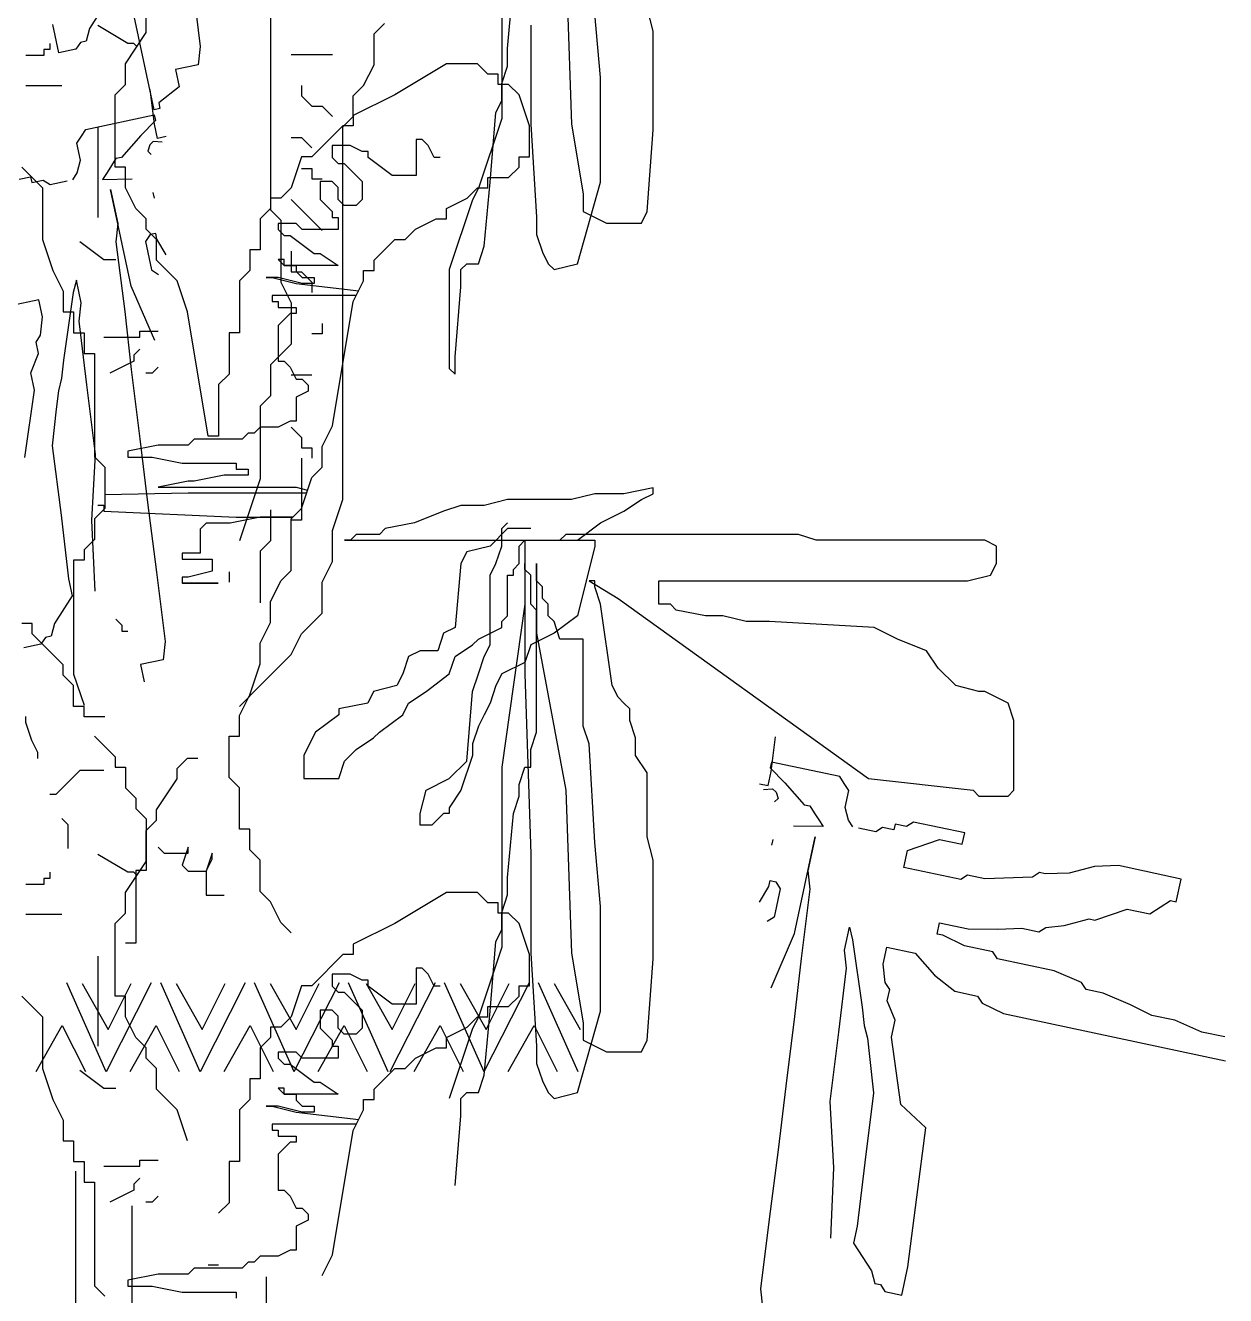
# Model space of a CAD drawing. Header units: millimetres. Extents: x 12377 to 30673, y 89761 to 101952.
# Drawn here: x 14441.2 to 14855.4, y 98451.3 to 98889.8 of the extents above; entities that cross this region are included whole.
import ezdxf

# ---------------------------------------------------------------- set-up
doc = ezdxf.new("R2010")
doc.units = ezdxf.units.MM

# ---------------------------------------------------------------- blocks, each defined once
blk = doc.blocks.new('A$C136F2E8A')
for p, q in [((631.08, 1140.13), (631.08, 1051.24)), ((662.64, 1128.66), (665.51, 1048.37)), ((478.14, 1120.92), (482.51, 1086.67)), ((633.95, 1085.65), (636.82, 1117.19)), ((436.65, 1109.14), (427.81, 1095.54)), ((459.82, 1055.45), (447.87, 1111.53)), ((455.8, 1093.5), (455.8, 1108.81)), ((517.07, 1103.1), (517.07, 1006.16)), ((679.86, 1071.31), (676.99, 1102.85)), ((705.68, 1094.25), (702.81, 1105.72)), ((412.77, 1083.54), (409.78, 1097.56)), ((446.85, 1088.18), (432.05, 1097.05)), ((568.13, 1092.9), (573.23, 1098)), ((645.43, 1097.12), (645.43, 1048.37)), ((427.81, 1095.54), (426.2, 1089.33)), ((445.59, 1078.2), (455.8, 1093.5)), ((568.13, 1077.59), (568.13, 1092.9)), ((705.68, 1045.51), (705.68, 1094.25)), ((405.41, 1085.22), (405.41, 1082.26)), ((408.37, 1085.22), (405.41, 1085.22)), ((408.37, 1088.18), (408.37, 1085.22)), ((421.18, 1085.33), (412.77, 1083.54)), ((423.39, 1088.73), (421.18, 1085.33)), ((426.2, 1089.33), (423.39, 1088.73)), ((449.81, 1088.18), (446.85, 1088.18)), ((451.28, 1086.72), (449.81, 1088.18)), ((482.51, 1086.67), (481.49, 1077.65)), ((633.95, 1077.05), (633.95, 1085.65)), ((405.41, 1082.26), (396.53, 1082.26)), ((445.59, 1067.99), (445.59, 1078.2)), ((481.49, 1077.65), (470.27, 1075.26)), ((527.28, 1082.69), (547.7, 1082.69)), ((563.02, 1067.39), (568.13, 1077.59)), ((603.87, 1078.2), (578.34, 1062.89)), ((619.18, 1078.2), (603.87, 1078.2)), ((624.29, 1073.1), (619.18, 1078.2)), ((470.27, 1075.26), (472.06, 1066.85)), ((629.4, 1073.1), (624.29, 1073.1)), ((629.4, 1067.99), (629.4, 1073.1)), ((631.08, 1068.45), (633.95, 1077.05)), ((679.86, 1019.7), (679.86, 1071.31)), ((396.53, 1067.48), (414.29, 1067.48)), ((440.49, 1062.89), (445.59, 1067.99)), ((459.96, 1048.36), (457.78, 1065.49)), ((472.06, 1066.85), (462.03, 1058.85)), ((532.39, 1067.39), (532.39, 1062.28)), ((557.92, 1062.28), (563.02, 1067.39)), ((634.5, 1067.99), (629.4, 1067.99)), ((631.08, 1059.84), (631.08, 1068.45)), ((639.61, 1062.89), (634.5, 1067.99)), ((440.49, 1027.18), (440.49, 1062.89)), ((462.03, 1058.85), (462.63, 1056.05)), ((532.39, 1062.28), (537.49, 1057.18)), ((578.34, 1062.89), (557.92, 1052.69)), ((557.92, 1052.08), (557.92, 1062.28)), ((628.21, 1054.11), (631.08, 1059.84)), ((644.71, 1047.58), (639.61, 1062.89)), ((426.11, 1045.8), (459.79, 1052.98)), ((459.79, 1052.98), (460.39, 1050.17)), ((462.63, 1056.05), (459.82, 1055.45)), ((537.49, 1057.18), (542.6, 1057.18)), ((542.6, 1057.18), (547.7, 1052.08)), ((557.92, 1052.69), (557.92, 1047.58)), ((625.34, 1019.7), (628.21, 1054.11)), ((432.05, 1046.77), (432.05, 1002.4)), ((460.39, 1050.17), (453.16, 1042.77)), ((461.46, 1041.35), (459.96, 1048.36)), ((552.81, 1047.58), (547.7, 1042.48)), ((552.81, 1046.98), (557.92, 1052.08)), ((557.92, 1047.58), (552.81, 1047.58)), ((552.81, 863.3), (552.81, 1046.98)), ((631.08, 1051.24), (619.6, 1016.83)), ((644.71, 1032.28), (644.71, 1047.58)), ((645.43, 1048.37), (648.3, 1002.5)), ((665.51, 1048.37), (671.25, 1013.97)), ((421.7, 1039), (423.91, 1042.4)), ((423.91, 1042.4), (426.11, 1045.8)), ((453.16, 1042.77), (443.73, 1031.97)), ((465.67, 1042.25), (461.46, 1041.35)), ((527.28, 1041.87), (532.39, 1041.87)), ((532.39, 1041.87), (537.49, 1036.77)), ((547.7, 1042.48), (542.6, 1037.38)), ((591.88, 1040.86), (588.92, 1040.86)), ((588.92, 1040.86), (588.92, 1023.11)), ((594.84, 1037.9), (591.88, 1040.86)), ((702.81, 1005.37), (705.68, 1045.51)), ((423.49, 1030.58), (421.7, 1039)), ((457.58, 1038.1), (456.57, 1035.04)), ((456.57, 1035.04), (458.27, 1033.34)), ((459.28, 1039.8), (457.58, 1038.1)), ((463.7, 1039.48), (459.28, 1039.8)), ((542.6, 1037.38), (537.49, 1032.28)), ((547.48, 1037.9), (547.48, 1031.98)), ((556.36, 1037.9), (547.48, 1037.9)), ((562.28, 1034.94), (556.36, 1037.9)), ((565.24, 1034.94), (562.28, 1034.94)), ((565.24, 1031.98), (565.24, 1034.94)), ((597.8, 1031.98), (594.84, 1037.9)), ((421.88, 1024.38), (423.49, 1030.58)), ((438.71, 1027.97), (436.51, 1024.56)), ((440.92, 1031.37), (438.71, 1027.97)), ((443.73, 1031.97), (440.92, 1031.37)), ((532.39, 1032.28), (527.28, 1016.97)), ((537.49, 1032.28), (532.39, 1032.28)), ((547.48, 1031.98), (550.44, 1029.02)), ((550.44, 1029.02), (553.4, 1029.02)), ((553.4, 1029.02), (562.28, 1020.15)), ((577.08, 1023.11), (565.24, 1031.98)), ((600.76, 1031.98), (597.8, 1031.98)), ((639.61, 1032.28), (644.71, 1032.28)), ((639.61, 1027.18), (639.61, 1032.28)), ((393.22, 1021.2), (398.83, 1022.4)), ((394.54, 1027.18), (399.64, 1022.07)), ((398.83, 1022.4), (399.43, 1019.6)), ((399.64, 1022.07), (404.75, 1016.97)), ((419.67, 1020.98), (421.88, 1024.38)), ((436.51, 1024.56), (434.3, 1021.16)), ((434.3, 1021.16), (448.93, 1021.35)), ((445.59, 1027.18), (440.49, 1027.18)), ((445.59, 1016.97), (445.59, 1027.18)), ((532.39, 1026.57), (537.49, 1026.57)), ((537.49, 1026.57), (537.49, 1021.47)), ((537.49, 1021.47), (542.6, 1021.47)), ((588.92, 1023.11), (577.08, 1023.11)), ((624.29, 1022.07), (634.5, 1022.07)), ((624.29, 1016.97), (624.29, 1022.07)), ((634.5, 1022.07), (639.61, 1027.18)), ((399.43, 1019.6), (405.04, 1020.79)), ((404.75, 1016.97), (404.75, 991.46)), ((405.04, 1020.79), (408.44, 1018.58)), ((408.44, 1018.58), (416.86, 1020.38)), ((448.45, 968.48), (438.3, 1016.15)), ((438.3, 1016.15), (441.88, 999.32)), ((450.7, 1006.77), (445.59, 1016.97)), ((527.28, 1016.97), (522.18, 1011.87)), ((541.56, 1020.15), (541.56, 1011.28)), ((547.48, 1020.15), (541.56, 1020.15)), ((550.44, 1017.19), (547.48, 1020.15)), ((550.44, 1011.28), (550.44, 1017.19)), ((562.28, 1020.15), (562.28, 1011.28)), ((614.08, 1011.87), (619.18, 1016.97)), ((619.6, 1016.83), (616.74, 1011.1)), ((619.18, 1016.97), (624.29, 1016.97)), ((622.47, 988.16), (625.34, 1019.7)), ((668.38, 979.56), (679.86, 1019.7)), ((459.14, 1014.73), (459.73, 1011.92)), ((517.07, 1011.87), (517.07, 1006.77)), ((522.18, 1011.87), (517.07, 1011.87)), ((527.28, 1011.26), (532.39, 1006.16)), ((541.56, 1011.28), (547.48, 1005.36)), ((553.4, 1008.32), (550.44, 1011.28)), ((562.28, 1011.28), (559.32, 1008.32)), ((603.87, 1006.77), (614.08, 1011.87)), ((616.74, 1011.1), (605.26, 976.69)), ((671.25, 1013.97), (671.25, 1005.37)), ((455.8, 1001.67), (450.7, 1006.77)), ((517.07, 1006.77), (511.97, 1001.67)), ((517.07, 1006.16), (522.18, 1001.06)), ((532.39, 1006.16), (537.49, 1001.06)), ((547.48, 1005.36), (547.48, 1002.4)), ((547.48, 1002.4), (550.44, 1002.4)), ((550.44, 1002.4), (550.44, 996.49)), ((559.32, 1008.32), (553.4, 1008.32)), ((603.87, 1001.67), (603.87, 1006.77)), ((648.3, 1002.5), (648.3, 993.9)), ((671.25, 1005.37), (682.73, 999.63)), ((699.94, 999.63), (702.81, 1005.37)), ((441.88, 999.32), (440.87, 990.31)), ((455.8, 996.56), (455.8, 1001.67)), ((460.91, 991.46), (455.8, 996.56)), ((511.97, 1001.67), (511.97, 986.36)), ((520.84, 999.45), (520.84, 996.49)), ((529.72, 999.45), (520.84, 999.45)), ((520.84, 996.49), (523.8, 993.53)), ((522.18, 1001.06), (522.18, 970.44)), ((532.68, 996.49), (529.72, 999.45)), ((550.44, 996.49), (532.68, 996.49)), ((537.49, 1001.06), (542.6, 995.95)), ((583.44, 991.46), (588.55, 996.56)), ((588.55, 996.56), (598.76, 1001.67)), ((598.76, 1001.67), (603.87, 1001.67)), ((682.73, 999.63), (699.94, 999.63)), ((404.75, 991.46), (409.85, 976.15)), ((423.17, 990.57), (435.01, 981.7)), ((440.87, 990.31), (445.23, 956.06)), ((457.71, 993.9), (455.5, 990.5)), ((455.5, 990.5), (458.48, 976.48)), ((460.51, 994.5), (457.71, 993.9)), ((461.11, 991.69), (460.51, 994.5)), ((460.91, 981.26), (460.91, 991.46)), ((465.71, 983.88), (461.11, 991.69)), ((523.8, 993.53), (526.76, 993.53)), ((526.76, 993.53), (538.6, 984.66)), ((568.13, 981.26), (578.34, 991.46)), ((578.34, 991.46), (583.44, 991.46)), ((648.3, 993.9), (651.17, 985.29)), ((506.86, 986.36), (506.86, 976.15)), ((511.97, 986.36), (506.86, 986.36)), ((527.28, 985.75), (527.28, 975.55)), ((538.6, 984.66), (541.56, 984.66)), ((541.56, 984.66), (550.44, 978.74)), ((619.6, 979.56), (622.47, 988.16)), ((651.17, 985.29), (654.04, 979.56)), ((435.01, 981.7), (440.93, 981.7)), ((471.12, 971.05), (460.91, 981.26)), ((520.84, 981.7), (523.8, 978.74)), ((523.8, 981.7), (520.84, 981.7)), ((523.8, 978.74), (523.8, 981.7)), ((523.8, 978.74), (529.72, 978.74)), ((550.44, 978.74), (523.8, 978.74)), ((529.72, 978.74), (529.72, 975.78)), ((568.13, 976.15), (568.13, 981.26)), ((611, 976.69), (613.87, 979.56)), ((613.87, 979.56), (619.6, 979.56)), ((654.04, 979.56), (656.9, 976.69)), ((656.9, 976.69), (668.38, 979.56)), ((409.85, 976.15), (414.96, 965.95)), ((421.41, 971.51), (419.79, 965.3)), ((423.8, 960.29), (421.41, 971.51)), ((458.48, 976.48), (461.89, 974.27)), ((476.23, 955.75), (471.12, 971.05)), ((506.86, 976.15), (501.75, 971.05)), ((501.75, 971.05), (501.75, 945.54)), ((514.93, 972.83), (517.89, 972.83)), ((520.84, 972.83), (514.93, 972.83)), ((517.89, 972.83), (529.72, 969.87)), ((532.68, 969.87), (520.84, 972.83)), ((527.28, 975.55), (532.39, 975.55)), ((529.72, 975.78), (532.68, 972.83)), ((532.39, 975.55), (537.49, 970.44)), ((532.68, 972.83), (538.6, 972.83)), ((538.6, 972.83), (538.6, 969.87)), ((557.92, 960.85), (563.02, 971.05)), ((563.02, 976.15), (568.13, 976.15)), ((563.02, 971.05), (563.02, 976.15)), ((605.26, 976.69), (605.26, 927.95)), ((611, 968.09), (611, 976.69)), ((414.96, 965.95), (414.96, 955.75)), ((419.79, 965.3), (415.14, 932.06)), ((460.04, 941.63), (448.45, 968.48)), ((522.18, 970.44), (527.28, 960.24)), ((529.72, 969.87), (560.61, 966.24)), ((538.6, 969.87), (532.68, 969.87)), ((537.49, 970.44), (537.49, 965.34)), ((608.13, 933.68), (611, 968.09)), ((402.96, 961.72), (388.93, 958.73)), ((404.75, 953.3), (402.96, 961.72)), ((422.78, 951.28), (423.8, 960.29)), ((559.47, 963.95), (517.89, 963.95)), ((517.89, 963.95), (517.89, 961)), ((517.89, 961), (520.84, 961)), ((520.84, 961), (520.84, 958.04)), ((527.28, 960.24), (527.28, 939.83)), ((547.7, 899.62), (557.92, 960.85)), ((403.74, 944.29), (404.75, 953.3)), ((414.96, 955.75), (420.06, 955.75)), ((420.06, 955.75), (420.06, 945.54)), ((445.23, 956.06), (448.4, 927.42)), ((486.44, 894.52), (476.23, 955.75)), ((520.84, 958.04), (529.72, 958.04)), ((526.76, 955.08), (523.8, 952.12)), ((529.72, 955.08), (526.76, 955.08)), ((529.72, 958.04), (529.72, 955.08)), ((426.55, 919.84), (422.78, 951.28)), ((452.77, 946.21), (461.65, 946.21)), ((452.77, 943.25), (452.77, 946.21)), ((523.8, 952.12), (520.84, 949.16)), ((520.84, 949.16), (520.84, 931.42)), ((542.6, 950.03), (542.6, 944.93)), ((401.53, 940.89), (403.74, 944.29)), ((402.72, 935.28), (401.53, 940.89)), ((420.06, 945.54), (425.17, 945.54)), ((425.17, 945.54), (425.17, 935.34)), ((435.01, 943.25), (452.77, 943.25)), ((496.65, 945.54), (496.65, 925.13)), ((501.75, 945.54), (496.65, 945.54)), ((527.28, 939.83), (522.18, 934.73)), ((542.6, 944.93), (537.49, 944.93)), ((398.9, 925.67), (402.72, 935.28)), ((425.17, 935.34), (430.28, 935.34)), ((430.28, 935.34), (430.28, 884.31)), ((452.77, 937.33), (449.81, 934.38)), ((449.81, 934.38), (449.81, 931.42)), ((522.18, 934.73), (517.07, 929.63)), ((608.13, 925.08), (608.13, 933.68)), ((415.14, 932.06), (414.13, 923.05)), ((449.81, 931.42), (437.97, 925.5)), ((448.4, 927.42), (452.76, 893.17)), ((461.65, 928.46), (458.69, 925.5)), ((517.07, 929.63), (517.07, 914.32)), ((520.84, 931.42), (523.8, 931.42)), ((523.8, 931.42), (526.76, 928.46)), ((526.76, 928.46), (529.72, 922.54)), ((605.26, 927.95), (608.13, 925.08)), ((400.69, 917.26), (398.9, 925.67)), ((414.13, 923.05), (412.52, 916.85)), ((458.69, 925.5), (455.73, 925.5)), ((496.65, 925.13), (491.54, 920.03)), ((537.49, 924.52), (527.28, 924.52)), ((529.72, 922.54), (532.68, 922.54)), ((532.68, 922.54), (535.64, 919.59)), ((396.04, 884.02), (400.69, 917.26)), ((412.52, 916.85), (411.5, 907.84)), ((430.91, 885.59), (426.55, 919.84)), ((491.54, 920.03), (491.54, 894.52)), ((535.64, 916.63), (529.72, 913.67)), ((535.64, 919.59), (535.64, 916.63)), ((517.07, 914.32), (511.97, 909.22)), ((511.97, 909.22), (511.97, 873.5)), ((529.72, 913.67), (529.72, 901.84)), ((411.5, 907.84), (409.47, 889.81)), ((506.05, 895.92), (503.09, 892.97)), ((509.01, 895.92), (506.05, 895.92)), ((511.97, 898.88), (509.01, 895.92)), ((520.84, 898.88), (511.97, 898.88)), ((526.76, 901.84), (520.84, 898.88)), ((529.72, 901.84), (526.76, 901.84)), ((527.28, 899.01), (532.39, 893.91)), ((542.6, 889.42), (547.7, 899.62)), ((409.47, 889.81), (413.84, 855.56)), ((461.65, 890.01), (446.85, 887.05)), ((452.76, 893.17), (456.53, 861.73)), ((476.45, 890.01), (461.65, 890.01)), ((479.41, 892.97), (476.45, 890.01)), ((503.09, 892.97), (479.41, 892.97)), ((491.54, 894.52), (486.44, 894.52)), ((532.39, 893.91), (532.39, 888.81)), ((429.06, 852.94), (430.91, 885.59)), ((430.28, 884.31), (435.38, 879.21)), ((446.85, 887.05), (446.85, 884.09)), ((446.85, 884.09), (458.69, 884.09)), ((458.69, 884.09), (473.49, 881.13)), ((532.39, 888.81), (537.49, 888.81)), ((532.39, 883.71), (532.39, 853.09)), ((537.49, 888.81), (537.49, 883.71)), ((542.6, 879.21), (542.6, 889.42)), ((435.38, 879.21), (435.38, 858.8)), ((473.49, 881.13), (500.13, 881.13)), ((500.13, 881.13), (500.13, 878.18)), ((500.13, 878.18), (506.05, 878.18)), ((506.05, 878.18), (506.05, 875.22)), ((537.49, 874.11), (542.6, 879.21)), ((476.45, 872.26), (461.65, 869.3)), ((479.41, 872.26), (476.45, 872.26)), ((494.21, 875.22), (479.41, 872.26)), ((506.05, 875.22), (494.21, 875.22)), ((511.97, 873.5), (506.86, 858.2)), ((532.39, 858.8), (537.49, 874.11)), ((476.45, 866.35), (435.38, 865.59)), ((461.65, 869.3), (529.72, 869.3)), ((534.9, 866.35), (476.45, 866.35)), ((529.72, 869.3), (535.42, 867.88)), ((676.99, 866.11), (665.51, 863.24)), ((691.33, 866.11), (676.99, 866.11)), ((705.68, 868.97), (691.33, 866.11)), ((699.94, 863.24), (705.68, 866.11)), ((705.68, 866.11), (705.68, 868.97)), ((435.38, 858.8), (430.28, 853.7)), ((432.05, 860.43), (435.01, 860.43)), ((435.01, 860.43), (435.01, 857.47)), ((456.53, 861.73), (460.89, 827.48)), ((527.28, 853.7), (532.39, 858.8)), ((547.7, 847.99), (552.81, 863.3)), ((611, 860.37), (602.39, 857.5)), ((622.47, 860.37), (611, 860.37)), ((633.95, 863.24), (622.47, 860.37)), ((665.51, 863.24), (633.95, 863.24)), ((691.33, 857.5), (699.94, 863.24)), ((413.84, 855.56), (417.6, 824.12)), ((430.62, 818.1), (429.06, 852.94)), ((430.28, 853.7), (430.28, 843.5)), ((435.01, 857.47), (500.13, 854.51)), ((511.97, 854.51), (497.17, 851.56)), ((500.13, 854.51), (528.1, 854.51)), ((506.86, 858.2), (501.75, 842.89)), ((528.1, 854.51), (511.97, 854.51)), ((517.07, 858.2), (517.07, 842.89)), ((527.28, 828.19), (527.28, 853.7)), ((532.39, 853.09), (527.28, 853.09)), ((602.39, 857.5), (588.04, 851.77)), ((679.86, 851.77), (691.33, 857.5)), ((485.33, 851.56), (482.37, 848.6)), ((482.37, 848.6), (482.37, 836.77)), ((497.17, 851.56), (485.33, 851.56)), ((547.7, 832.68), (547.7, 847.99)), ((559.35, 846.03), (556.48, 843.17)), ((570.83, 846.03), (559.35, 846.03)), ((573.7, 848.9), (570.83, 846.03)), ((588.04, 851.77), (573.7, 848.9)), ((633.95, 848.9), (625.34, 840.3)), ((631.08, 848.9), (633.95, 851.77)), ((631.08, 840.3), (631.08, 848.9)), ((645.43, 848.9), (633.95, 848.9)), ((662.64, 846.03), (659.77, 843.17)), ((777.41, 846.03), (662.64, 846.03)), ((668.38, 843.17), (679.86, 851.77)), ((786.02, 843.17), (777.41, 846.03)), ((430.28, 843.5), (425.17, 838.39)), ((517.07, 842.89), (511.97, 837.79)), ((553.61, 843.17), (676.99, 843.17)), ((556.48, 843.17), (553.61, 843.17)), ((625.34, 840.3), (613.87, 837.43)), ((628.21, 831.7), (631.08, 840.3)), ((639.69, 840.3), (642.56, 843.17)), ((639.69, 831.7), (639.69, 840.3)), ((642.56, 843.17), (642.56, 811.63)), ((659.77, 843.17), (668.38, 843.17)), ((676.99, 840.3), (668.38, 805.89)), ((676.99, 843.17), (676.99, 840.3)), ((869.23, 843.17), (786.02, 843.17)), ((874.96, 840.3), (869.23, 843.17)), ((874.96, 831.7), (874.96, 840.3)), ((420.06, 833.29), (420.06, 777.17)), ((425.17, 833.29), (420.06, 833.29)), ((425.17, 838.39), (425.17, 833.29)), ((473.49, 836.77), (473.49, 833.81)), ((482.37, 836.77), (473.49, 836.77)), ((473.49, 833.81), (488.29, 833.81)), ((488.29, 833.81), (488.29, 827.89)), ((511.97, 837.79), (511.97, 812.28)), ((613.87, 837.43), (611, 831.7)), ((460.89, 827.48), (465.25, 793.23)), ((488.29, 827.89), (476.45, 824.94)), ((496.65, 827.58), (496.65, 822.48)), ((522.18, 823.09), (527.28, 828.19)), ((542.6, 822.48), (547.7, 832.68)), ((611, 831.7), (608.13, 800.16)), ((625.34, 825.96), (628.21, 831.7)), ((636.82, 828.83), (639.69, 831.7)), ((636.82, 825.96), (636.82, 828.83)), ((642.56, 828.83), (642.56, 831.7)), ((642.56, 831.7), (642.56, 777.22)), ((645.43, 825.96), (642.56, 828.83)), ((648.3, 823.1), (648.3, 831.7)), ((648.3, 831.7), (648.3, 797.29)), ((872.09, 825.96), (874.96, 831.7)), ((417.6, 824.12), (419.39, 815.7)), ((473.49, 824.94), (473.49, 821.98)), ((476.45, 824.94), (473.49, 824.94)), ((491.25, 821.98), (473.49, 821.98)), ((473.49, 821.98), (491.25, 821.98)), ((517.07, 812.88), (522.18, 823.09)), ((542.6, 807.17), (542.6, 822.48)), ((625.34, 791.56), (625.34, 825.96)), ((633.95, 805.89), (633.95, 825.96)), ((633.95, 825.96), (636.82, 825.96)), ((645.43, 811.63), (645.43, 825.96)), ((651.17, 820.23), (648.3, 823.1)), ((676.99, 823.1), (674.12, 823.1)), ((674.12, 823.1), (688.47, 814.49)), ((676.99, 820.23), (676.99, 823.1)), ((708.55, 811.63), (708.55, 823.1)), ((708.55, 823.1), (860.62, 823.1)), ((860.62, 823.1), (872.09, 825.96)), ((419.39, 815.7), (410.56, 802.1)), ((651.17, 814.49), (651.17, 820.23)), ((654.04, 811.63), (651.17, 814.49)), ((679.86, 811.63), (676.99, 820.23)), ((688.47, 814.49), (811.84, 725.61)), ((517.07, 802.68), (517.07, 812.88)), ((642.56, 811.63), (631.08, 731.34)), ((648.3, 808.76), (645.43, 811.63)), ((648.3, 748.55), (648.3, 808.76)), ((654.04, 805.89), (654.04, 811.63)), ((685.6, 771.49), (679.86, 811.63)), ((714.29, 811.63), (708.55, 811.63)), ((717.16, 808.76), (714.29, 811.63)), ((731.5, 805.89), (717.16, 808.76)), ((399.64, 802.07), (394.54, 802.07)), ((399.64, 796.97), (399.64, 802.07)), ((410.56, 802.1), (408.95, 795.89)), ((440.93, 804.23), (443.89, 801.27)), ((511.97, 792.48), (517.07, 802.68)), ((532.39, 796.97), (542.6, 807.17)), ((631.08, 803.03), (633.95, 805.89)), ((631.08, 800.16), (631.08, 803.03)), ((656.9, 803.03), (654.04, 805.89)), ((668.38, 805.89), (656.9, 797.29)), ((659.77, 794.42), (656.9, 803.03)), ((740.11, 805.89), (731.5, 805.89)), ((751.59, 803.03), (740.11, 805.89)), ((763.06, 803.03), (751.59, 803.03)), ((814.71, 800.16), (763.06, 803.03)), ((404.75, 791.87), (399.64, 796.97)), ((408.95, 795.89), (406.14, 795.29)), ((443.89, 801.27), (443.89, 798.32)), ((443.89, 798.32), (446.85, 798.32)), ((527.28, 786.76), (532.39, 796.97)), ((602.39, 797.29), (599.52, 788.69)), ((608.13, 800.16), (602.39, 797.29)), ((619.6, 794.42), (631.08, 800.16)), ((656.9, 797.29), (645.43, 791.56)), ((648.3, 797.29), (662.64, 719.87)), ((826.19, 794.42), (814.71, 800.16)), ((403.93, 791.89), (395.51, 790.1)), ((406.14, 795.29), (403.93, 791.89)), ((409.85, 786.76), (404.75, 791.87)), ((465.25, 793.23), (464.24, 784.22)), ((511.97, 782.27), (511.97, 792.48)), ((608.13, 785.82), (616.74, 791.56)), ((616.74, 791.56), (619.6, 794.42)), ((622.47, 785.82), (625.34, 791.56)), ((645.43, 791.56), (642.56, 782.95)), ((671.25, 794.42), (659.77, 794.42)), ((671.25, 751.41), (671.25, 794.42)), ((840.53, 788.69), (826.19, 794.42)), ((414.96, 781.66), (409.85, 786.76)), ((464.24, 784.22), (453.01, 781.82)), ((511.97, 771.46), (527.28, 786.76)), ((585.17, 785.82), (582.3, 777.22)), ((590.91, 788.69), (585.17, 785.82)), ((599.52, 788.69), (590.91, 788.69)), ((605.26, 777.22), (608.13, 785.82)), ((619.6, 777.22), (622.47, 785.82)), ((846.27, 780.09), (840.53, 788.69)), ((414.96, 776.56), (414.96, 781.66)), ((420.06, 777.17), (425.17, 761.86)), ((453.01, 781.82), (454.81, 773.41)), ((506.86, 766.96), (511.97, 782.27)), ((582.3, 777.22), (579.44, 771.49)), ((593.78, 768.62), (605.26, 777.22)), ((616.74, 768.62), (619.6, 777.22)), ((631.08, 777.22), (628.21, 771.49)), ((642.56, 782.95), (631.08, 777.22)), ((642.56, 777.22), (645.43, 688.33)), ((854.88, 771.49), (846.27, 780.09)), ((420.06, 771.46), (414.96, 776.56)), ((420.06, 761.25), (420.06, 771.46)), ((501.75, 761.25), (511.97, 771.46)), ((579.44, 771.49), (567.96, 768.62)), ((628.21, 771.49), (625.34, 762.88)), ((688.47, 765.75), (685.6, 771.49)), ((866.36, 768.62), (854.88, 771.49)), ((501.75, 756.76), (506.86, 766.96)), ((567.96, 768.62), (565.09, 762.88)), ((585.17, 762.88), (593.78, 768.62)), ((613.87, 734.21), (616.74, 768.62)), ((691.33, 762.88), (688.47, 765.75)), ((869.23, 768.62), (866.36, 768.62)), ((880.7, 762.88), (869.23, 768.62)), ((425.17, 761.25), (420.06, 761.25)), ((425.17, 756.15), (425.17, 761.25)), ((565.09, 762.88), (550.74, 760.02)), ((550.74, 760.02), (550.74, 757.15)), ((582.3, 757.15), (585.17, 762.88)), ((625.34, 762.88), (622.47, 757.15)), ((694.2, 760.02), (691.33, 762.88)), ((694.2, 754.28), (694.2, 760.02)), ((883.57, 754.28), (880.7, 762.88)), ((396.53, 753.34), (396.53, 756.3)), ((399.49, 744.47), (396.53, 753.34)), ((435.38, 756.15), (425.17, 756.15)), ((501.75, 746.56), (501.75, 756.76)), ((550.74, 757.15), (539.27, 748.55)), ((570.83, 748.55), (582.3, 757.15)), ((622.47, 757.15), (619.6, 751.41)), ((697.07, 745.68), (694.2, 754.28)), ((883.57, 719.87), (883.57, 754.28)), ((430.28, 746.56), (440.49, 736.35)), ((496.65, 746.56), (501.75, 746.56)), ((496.65, 726.15), (496.65, 746.56)), ((539.27, 748.55), (536.4, 742.81)), ((559.35, 739.95), (567.96, 745.68)), ((567.96, 745.68), (570.83, 748.55)), ((619.6, 751.41), (616.74, 742.81)), ((645.43, 739.95), (648.3, 748.55)), ((674.12, 742.81), (671.25, 751.41)), ((697.07, 737.08), (697.07, 745.68)), ((763.92, 729.16), (766.1, 746.29)), ((402.45, 738.55), (399.49, 744.47)), ((536.4, 742.81), (533.53, 737.08)), ((553.61, 734.21), (559.35, 739.95)), ((616.74, 742.81), (616.74, 737.08)), ((645.43, 731.34), (645.43, 739.95)), ((676.99, 694.07), (674.12, 742.81)), ((402.45, 735.59), (402.45, 738.55)), ((440.49, 736.35), (440.49, 731.25)), ((471.12, 730.64), (476.23, 735.74)), ((476.23, 735.74), (481.33, 735.74)), ((533.53, 737.08), (533.53, 725.61)), ((550.74, 725.61), (553.61, 734.21)), ((605.26, 725.61), (613.87, 734.21)), ((616.74, 737.08), (611, 719.87)), ((702.81, 728.48), (697.07, 737.08)), ((764.09, 733.78), (763.5, 730.97)), ((797.77, 726.6), (764.09, 733.78)), ((423.17, 729.68), (411.33, 717.85)), ((435.01, 729.68), (423.17, 729.68)), ((440.49, 731.25), (445.59, 731.25)), ((445.59, 731.25), (445.59, 721.04)), ((471.12, 725.54), (471.12, 730.64)), ((631.08, 731.34), (631.08, 642.46)), ((639.69, 722.74), (642.56, 731.34)), ((642.56, 731.34), (645.43, 731.34)), ((702.81, 696.94), (702.81, 728.48)), ((762.42, 722.15), (763.92, 729.16)), ((763.5, 730.97), (770.72, 723.57)), ((445.59, 721.04), (450.7, 715.94)), ((460.91, 710.23), (471.12, 725.54)), ((501.75, 721.04), (496.65, 726.15)), ((501.75, 700.64), (501.75, 721.04)), ((533.53, 725.61), (550.74, 725.61)), ((593.78, 719.87), (605.26, 725.61)), ((639.69, 717.01), (639.69, 722.74)), ((758.21, 723.05), (762.42, 722.15)), ((760.18, 720.28), (764.61, 720.6)), ((764.61, 720.6), (766.3, 718.9)), ((770.72, 723.57), (780.15, 712.77)), ((799.98, 723.2), (797.77, 726.6)), ((802.19, 719.8), (799.98, 723.2)), ((811.84, 725.61), (863.49, 719.87)), ((411.33, 717.85), (408.37, 717.85)), ((450.7, 715.94), (450.7, 710.84)), ((590.91, 708.41), (593.78, 719.87)), ((611, 719.87), (605.26, 711.27)), ((636.82, 708.41), (639.69, 717.01)), ((662.64, 719.87), (665.51, 639.59)), ((767.31, 715.84), (765.61, 714.14)), ((766.3, 718.9), (767.31, 715.84)), ((800.39, 711.39), (802.19, 719.8)), ((863.49, 719.87), (866.36, 717.01)), ((866.36, 717.01), (880.7, 717.01)), ((880.7, 717.01), (883.57, 719.87)), ((450.7, 710.84), (455.8, 705.74)), ((460.91, 705.13), (460.91, 710.23)), ((590.91, 702.67), (590.91, 708.41)), ((602.39, 708.41), (596.65, 702.67)), ((605.26, 708.41), (602.39, 708.41)), ((605.26, 711.27), (605.26, 708.41)), ((633.95, 676.87), (636.82, 708.41)), ((780.15, 712.77), (782.96, 712.17)), ((782.96, 712.17), (785.17, 708.77)), ((785.17, 708.77), (787.38, 705.36)), ((802.01, 705.18), (800.39, 711.39)), ((414.29, 706.02), (417.25, 703.06)), ((417.25, 703.06), (417.25, 691.23)), ((455.8, 705.74), (455.8, 680.23)), ((455.8, 700.03), (460.91, 705.13)), ((596.65, 702.67), (590.91, 702.67)), ((789.59, 701.96), (774.96, 702.15)), ((787.38, 705.36), (789.59, 701.96)), ((804.21, 701.78), (802.01, 705.18)), ((825.05, 703.2), (824.46, 700.4)), ((830.66, 702.01), (825.05, 703.2)), ((834.07, 704.21), (830.66, 702.01)), ((859.32, 698.83), (834.07, 704.21)), ((455.8, 684.72), (455.8, 700.03)), ((506.86, 700.64), (501.75, 700.64)), ((506.86, 690.43), (506.86, 700.64)), ((705.68, 685.47), (702.81, 696.94)), ((764.75, 695.53), (764.15, 692.72)), ((775.43, 649.28), (785.58, 696.95)), ((785.58, 696.95), (782, 680.12)), ((815.44, 699.39), (807.02, 701.18)), ((818.84, 701.59), (815.44, 699.39)), ((824.46, 700.4), (818.84, 701.59)), ((831.08, 690.19), (846.9, 695.61)), ((846.9, 695.61), (858.13, 693.22)), ((858.13, 693.22), (859.32, 698.83)), ((461.65, 691.84), (464.61, 688.88)), ((476.45, 691.84), (473.49, 682.96)), ((476.45, 688.88), (476.45, 691.84)), ((511.97, 685.33), (506.86, 690.43)), ((679.86, 662.53), (676.99, 694.07)), ((829.29, 681.78), (831.08, 690.19)), ((446.85, 679.4), (432.05, 688.27)), ((445.59, 669.41), (455.8, 684.72)), ((464.61, 688.88), (476.45, 688.88)), ((473.49, 682.96), (476.45, 680.01)), ((488.29, 688.88), (485.33, 680.01)), ((485.33, 680.01), (488.29, 685.92)), ((488.29, 685.92), (488.29, 688.88)), ((511.97, 670.02), (511.97, 685.33)), ((645.43, 688.33), (645.43, 639.59)), ((705.68, 636.72), (705.68, 685.47)), ((408.37, 679.4), (408.37, 676.44)), ((449.81, 679.4), (446.85, 679.4)), ((451.28, 677.93), (449.81, 679.4)), ((450.7, 680.23), (450.7, 644.51)), ((455.8, 680.23), (450.7, 680.23)), ((476.45, 680.01), (485.33, 680.01)), ((485.33, 680.01), (485.33, 668.17)), ((633.95, 668.26), (633.95, 676.87)), ((782, 680.12), (783.01, 671.11)), ((857.35, 675.8), (829.29, 681.78)), ((860.76, 678.01), (857.35, 675.8)), ((869.17, 676.21), (860.76, 678.01)), ((892.82, 677.04), (869.17, 676.21)), ((896.22, 679.24), (892.82, 677.04)), ((899.03, 678.65), (896.22, 679.24)), ((910.85, 679.06), (899.03, 678.65)), ((923.27, 682.28), (910.85, 679.06)), ((935.09, 682.69), (923.27, 682.28)), ((965.96, 676.11), (935.09, 682.69)), ((405.41, 673.48), (396.53, 673.48)), ((408.37, 676.44), (405.41, 676.44)), ((405.41, 676.44), (405.41, 673.48)), ((758.17, 664.68), (762.77, 672.49)), ((762.77, 672.49), (763.37, 675.3)), ((763.37, 675.3), (766.18, 674.7)), ((768.39, 671.3), (765.4, 657.28)), ((766.18, 674.7), (768.39, 671.3)), ((783.01, 671.11), (778.65, 636.86)), ((963.57, 664.9), (965.96, 676.11)), ((445.59, 659.21), (445.59, 669.41)), ((485.33, 668.17), (494.21, 668.17)), ((517.07, 664.92), (511.97, 670.02)), ((522.18, 654.72), (517.07, 664.92)), ((603.87, 669.41), (578.34, 654.11)), ((619.18, 669.41), (603.87, 669.41)), ((624.29, 664.31), (619.18, 669.41)), ((629.4, 664.31), (624.29, 664.31)), ((629.4, 659.21), (629.4, 664.31)), ((631.08, 659.66), (633.95, 668.26)), ((950.55, 658.88), (960.77, 665.49)), ((960.77, 665.49), (963.57, 664.9)), ((396.53, 658.69), (414.29, 658.69)), ((440.49, 654.11), (445.59, 659.21)), ((634.5, 659.21), (629.4, 659.21)), ((631.08, 651.06), (631.08, 659.66)), ((639.61, 654.11), (634.5, 659.21)), ((679.86, 610.92), (679.86, 662.53)), ((923.51, 655.84), (939.33, 661.27)), ((939.33, 661.27), (950.55, 658.88)), ((440.49, 618.39), (440.49, 654.11)), ((527.28, 649.61), (522.18, 654.72)), ((578.34, 654.11), (557.92, 643.9)), ((644.71, 638.8), (639.61, 654.11)), ((765.4, 657.28), (761.99, 655.07)), ((800.09, 641.09), (802.48, 652.31)), ((802.48, 652.31), (804.09, 646.1)), ((845.77, 648.95), (846.96, 654.56)), ((846.96, 654.56), (860.99, 651.57)), ((860.99, 651.57), (875.62, 651.39)), ((875.62, 651.39), (887.44, 651.8)), ((887.44, 651.8), (895.86, 650.01)), ((895.86, 650.01), (899.26, 652.21)), ((899.26, 652.21), (908.28, 653.22)), ((908.28, 653.22), (920.7, 656.44)), ((920.7, 656.44), (923.51, 655.84)), ((625.34, 610.92), (628.21, 645.33)), ((628.21, 645.33), (631.08, 651.06)), ((763.84, 622.43), (775.43, 649.28)), ((804.09, 646.1), (808.74, 612.86)), ((848.57, 648.35), (845.77, 648.95)), ((859.2, 643.16), (848.57, 648.35)), ((450.7, 644.51), (445.59, 644.51)), ((557.92, 643.9), (557.92, 638.8)), ((631.08, 642.46), (619.6, 608.05)), ((645.43, 639.59), (648.3, 593.71)), ((665.51, 639.59), (671.25, 605.18)), ((801.1, 632.08), (800.09, 641.09)), ((819.13, 634.1), (820.93, 642.52)), ((820.93, 642.52), (834.96, 639.53)), ((834.96, 639.53), (844.39, 628.72)), ((873.23, 640.17), (859.2, 643.16)), ((875.44, 636.77), (873.23, 640.17)), ((432.05, 637.99), (432.05, 593.62)), ((547.7, 633.7), (542.6, 628.6)), ((552.81, 638.8), (547.7, 633.7)), ((557.92, 638.8), (552.81, 638.8)), ((644.71, 623.49), (644.71, 638.8)), ((702.81, 596.58), (705.68, 636.72)), ((778.65, 636.86), (775.48, 608.22)), ((820.15, 625.09), (819.13, 634.1)), ((903.5, 630.79), (875.44, 636.77)), ((542.6, 628.6), (537.49, 623.49)), ((556.36, 629.11), (547.48, 629.11)), ((547.48, 629.11), (547.48, 623.2)), ((562.28, 626.16), (556.36, 629.11)), ((591.88, 632.07), (588.92, 632.07)), ((588.92, 632.07), (588.92, 614.33)), ((594.84, 629.11), (591.88, 632.07)), ((597.8, 623.2), (594.84, 629.11)), ((797.34, 600.64), (801.1, 632.08)), ((844.39, 628.72), (854.42, 620.72)), ((916.93, 624.99), (903.5, 630.79)), ((416.48, 625.01), (435.96, 581.21)), ((424.29, 624.59), (437.15, 601.92)), ((436.19, 581.21), (458.52, 625.01)), ((437.15, 601.92), (448.5, 624.59)), ((462.8, 625.01), (482.28, 581.21)), ((470.62, 624.59), (483.48, 601.92)), ((482.52, 581.21), (504.84, 625.01)), ((483.48, 601.92), (494.82, 624.59)), ((509.13, 625.01), (528.61, 581.21)), ((516.94, 624.59), (529.8, 601.92)), ((532.39, 623.49), (527.28, 608.19)), ((528.84, 581.21), (551.17, 625.01)), ((529.8, 601.92), (541.15, 624.59)), ((537.49, 623.49), (532.39, 623.49)), ((547.48, 623.2), (550.44, 620.24)), ((550.44, 620.24), (553.4, 620.24)), ((553.4, 620.24), (562.28, 611.37)), ((555.45, 625.01), (574.93, 581.21)), ((565.24, 626.16), (562.28, 626.16)), ((564.25, 624.59), (577.11, 601.92)), ((565.24, 623.2), (565.24, 626.16)), ((577.08, 614.33), (565.24, 623.2)), ((576.15, 581.21), (598.48, 625.01)), ((577.11, 601.92), (588.46, 624.59)), ((600.76, 623.2), (597.8, 623.2)), ((602.76, 625.01), (622.24, 581.21)), ((610.58, 624.59), (623.44, 601.92)), ((622.48, 581.21), (644.8, 625.01)), ((623.44, 601.92), (634.78, 624.59)), ((639.61, 618.39), (639.61, 623.49)), ((639.61, 623.49), (644.71, 623.49)), ((649.09, 625.01), (668.57, 581.21)), ((656.9, 624.59), (669.76, 601.92)), ((822.36, 621.69), (820.15, 625.09)), ((821.16, 616.08), (822.36, 621.69)), ((854.42, 620.72), (865.64, 618.33)), ((919.14, 621.59), (916.93, 624.99)), ((927.56, 619.8), (919.14, 621.59)), ((394.54, 618.39), (399.64, 613.29)), ((445.59, 618.39), (440.49, 618.39)), ((445.59, 608.19), (445.59, 618.39)), ((588.92, 614.33), (577.08, 614.33)), ((634.5, 613.29), (639.61, 618.39)), ((824.98, 606.47), (821.16, 616.08)), ((865.64, 618.33), (867.85, 614.93)), ((867.85, 614.93), (878.48, 609.73)), ((941, 614.01), (927.56, 619.8)), ((951.62, 608.81), (941, 614.01)), ((399.64, 613.29), (404.75, 608.19)), ((404.75, 608.19), (404.75, 582.68)), ((450.7, 597.98), (445.59, 608.19)), ((527.28, 608.19), (522.18, 603.09)), ((547.48, 611.37), (541.56, 611.37)), ((541.56, 611.37), (541.56, 602.49)), ((550.44, 608.41), (547.48, 611.37)), ((550.44, 602.49), (550.44, 608.41)), ((562.28, 611.37), (562.28, 602.49)), ((614.08, 603.09), (619.18, 608.19)), ((619.6, 608.05), (616.74, 602.32)), ((619.18, 608.19), (624.29, 608.19)), ((622.47, 579.38), (625.34, 610.92)), ((624.29, 608.19), (624.29, 613.29)), ((624.29, 613.29), (634.5, 613.29)), ((668.38, 570.78), (679.86, 610.92)), ((775.48, 608.22), (771.12, 573.97)), ((808.74, 612.86), (809.76, 603.85)), ((878.48, 609.73), (987.92, 586.42)), ((962.85, 606.42), (951.62, 608.81)), ((401.62, 581.21), (414.48, 603.89)), ((414.48, 603.89), (425.83, 581.21)), ((447.95, 581.21), (460.81, 603.89)), ((460.81, 603.89), (472.15, 581.21)), ((494.27, 581.21), (507.13, 603.89)), ((507.13, 603.89), (518.48, 581.21)), ((522.18, 603.09), (517.07, 603.09)), ((517.07, 603.09), (517.07, 597.98)), ((540.6, 581.21), (553.46, 603.89)), ((541.56, 602.49), (547.48, 596.58)), ((553.4, 599.54), (550.44, 602.49)), ((553.46, 603.89), (564.8, 581.21)), ((562.28, 602.49), (559.32, 599.54)), ((587.91, 581.21), (600.77, 603.89)), ((600.77, 603.89), (612.11, 581.21)), ((603.87, 597.98), (614.08, 603.09)), ((616.74, 602.32), (605.26, 567.91)), ((634.23, 581.21), (647.09, 603.89)), ((647.09, 603.89), (658.44, 581.21)), ((671.25, 605.18), (671.25, 596.58)), ((809.76, 603.85), (811.37, 597.65)), ((823.19, 598.06), (824.98, 606.47)), ((976.28, 600.63), (962.85, 606.42)), ((455.8, 592.88), (450.7, 597.98)), ((517.07, 597.98), (511.97, 592.88)), ((547.48, 596.58), (547.48, 593.62)), ((559.32, 599.54), (553.4, 599.54)), ((603.87, 592.88), (603.87, 597.98)), ((671.25, 596.58), (682.73, 590.85)), ((699.94, 590.85), (702.81, 596.58)), ((792.97, 566.39), (797.34, 600.64)), ((811.37, 597.65), (812.38, 588.64)), ((827.84, 564.82), (823.19, 598.06)), ((987.51, 598.23), (976.28, 600.63)), ((455.8, 587.78), (455.8, 592.88)), ((511.97, 592.88), (511.97, 577.57)), ((529.72, 590.66), (520.84, 590.66)), ((520.84, 590.66), (520.84, 587.71)), ((532.68, 587.71), (529.72, 590.66)), ((547.48, 593.62), (550.44, 593.62)), ((550.44, 593.62), (550.44, 587.71)), ((588.55, 587.78), (598.76, 592.88)), ((598.76, 592.88), (603.87, 592.88)), ((648.3, 593.71), (648.3, 585.11)), ((682.73, 590.85), (699.94, 590.85)), ((404.75, 582.68), (409.85, 567.37)), ((460.91, 582.68), (455.8, 587.78)), ((460.91, 572.47), (460.91, 582.68)), ((520.84, 587.71), (523.8, 584.75)), ((523.8, 584.75), (526.76, 584.75)), ((526.76, 584.75), (538.6, 575.87)), ((550.44, 587.71), (532.68, 587.71)), ((568.13, 572.47), (578.34, 582.68)), ((578.34, 582.68), (583.44, 582.68)), ((583.44, 582.68), (588.55, 587.78)), ((648.3, 585.11), (651.17, 576.51)), ((812.38, 588.64), (814.41, 570.61)), ((423.17, 581.79), (435.01, 572.92)), ((511.97, 577.57), (506.86, 577.57)), ((506.86, 577.57), (506.86, 567.37)), ((619.6, 570.78), (622.47, 579.38)), ((651.17, 576.51), (654.04, 570.78)), ((435.01, 572.92), (440.93, 572.92)), ((471.12, 562.27), (460.91, 572.47)), ((523.8, 572.92), (520.84, 572.92)), ((520.84, 572.92), (523.8, 569.96)), ((523.8, 569.96), (523.8, 572.92)), ((538.6, 575.87), (541.56, 575.87)), ((541.56, 575.87), (550.44, 569.96)), ((568.13, 567.37), (568.13, 572.47)), ((611, 567.91), (613.87, 570.78)), ((613.87, 570.78), (619.6, 570.78)), ((654.04, 570.78), (656.9, 567.91)), ((656.9, 567.91), (668.38, 570.78)), ((771.12, 573.97), (767.36, 542.53)), ((814.41, 570.61), (810.05, 536.36)), ((409.85, 567.37), (414.96, 557.17)), ((506.86, 567.37), (501.75, 562.27)), ((520.84, 564.04), (514.93, 564.04)), ((514.93, 564.04), (517.89, 564.04)), ((517.89, 564.04), (529.72, 561.09)), ((532.68, 561.09), (520.84, 564.04)), ((550.44, 569.96), (523.8, 569.96)), ((523.8, 569.96), (529.72, 569.96)), ((529.72, 569.96), (529.72, 567)), ((529.72, 567), (532.68, 564.04)), ((532.68, 564.04), (538.6, 564.04)), ((538.6, 564.04), (538.6, 561.09)), ((563.02, 562.27), (563.02, 567.37)), ((563.02, 567.37), (568.13, 567.37)), ((611, 559.31), (611, 567.91)), ((794.82, 533.74), (792.97, 566.39)), ((840.08, 553.42), (827.84, 564.82)), ((476.23, 546.96), (471.12, 562.27)), ((501.75, 562.27), (501.75, 536.76)), ((529.72, 561.09), (560.61, 557.45)), ((538.6, 561.09), (532.68, 561.09)), ((557.92, 552.06), (563.02, 562.27)), ((608.13, 524.9), (611, 559.31)), ((414.96, 557.17), (414.96, 546.96)), ((517.89, 555.17), (517.89, 552.21)), ((559.47, 555.17), (517.89, 555.17)), ((517.89, 552.21), (520.84, 552.21)), ((520.84, 552.21), (520.84, 549.25)), ((547.7, 490.84), (557.92, 552.06)), ((835.72, 519.17), (840.08, 553.42)), ((414.96, 546.96), (420.06, 546.96)), ((420.06, 546.96), (420.06, 536.76)), ((520.84, 549.25), (529.72, 549.25)), ((526.76, 546.3), (523.8, 543.34)), ((529.72, 546.3), (526.76, 546.3)), ((529.72, 549.25), (529.72, 546.3)), ((523.8, 543.34), (520.84, 540.38)), ((520.84, 540.38), (520.84, 522.63)), ((767.36, 542.53), (762.99, 508.28)), ((420.06, 536.76), (425.17, 536.76)), ((425.17, 536.76), (425.17, 526.55)), ((435.01, 534.46), (452.77, 534.46)), ((452.77, 534.46), (452.77, 537.42)), ((452.77, 537.42), (461.65, 537.42)), ((501.75, 536.76), (496.65, 536.76)), ((496.65, 536.76), (496.65, 516.35)), ((793.26, 498.9), (794.82, 533.74)), ((810.05, 536.36), (806.28, 504.92)), ((421, 532.05), (421, 408.78)), ((425.17, 526.55), (430.28, 526.55)), ((430.28, 526.55), (430.28, 475.53)), ((452.77, 528.55), (449.81, 525.59)), ((449.81, 522.63), (437.97, 516.72)), ((449.81, 525.59), (449.81, 522.63)), ((520.84, 522.63), (523.8, 522.63)), ((523.8, 522.63), (526.76, 519.68)), ((448.79, 514.92), (448.79, 408.78)), ((458.69, 516.72), (455.73, 516.72)), ((461.65, 519.68), (458.69, 516.72)), ((496.65, 516.35), (491.54, 511.25)), ((526.76, 519.68), (529.72, 513.76)), ((529.72, 513.76), (532.68, 513.76)), ((532.68, 513.76), (535.64, 510.8)), ((831.36, 484.92), (835.72, 519.17)), ((535.64, 507.84), (529.72, 504.89)), ((535.64, 510.8), (535.64, 507.84)), ((762.99, 508.28), (758.63, 474.03)), ((529.72, 504.89), (529.72, 493.06)), ((806.28, 504.92), (804.49, 496.51)), ((804.49, 496.51), (813.32, 482.9)), ((511.97, 490.1), (509.01, 487.14)), ((520.84, 490.1), (511.97, 490.1)), ((526.76, 493.06), (520.84, 490.1)), ((529.72, 493.06), (526.76, 493.06)), ((542.6, 480.63), (547.7, 490.84)), ((479.41, 484.18), (476.45, 481.22)), ((503.09, 484.18), (479.41, 484.18)), ((491.54, 485.74), (486.44, 485.74)), ((506.05, 487.14), (503.09, 484.18)), ((509.01, 487.14), (506.05, 487.14)), ((813.32, 482.9), (814.94, 476.69)), ((828.37, 470.9), (831.36, 484.92)), ((461.65, 481.22), (446.85, 478.27)), ((446.85, 478.27), (446.85, 475.31)), ((476.45, 481.22), (461.65, 481.22)), ((515.05, 479.83), (515.05, 408.78)), ((814.94, 476.69), (817.74, 476.09)), ((817.74, 476.09), (819.95, 472.69)), ((430.28, 475.53), (435.38, 470.43)), ((446.85, 475.31), (458.69, 475.31)), ((458.69, 475.31), (473.49, 472.35)), ((473.49, 472.35), (500.13, 472.35)), ((500.13, 472.35), (500.13, 469.39)), ((758.63, 474.03), (759.64, 465.02)), ((819.95, 472.69), (828.37, 470.9))]:
    blk.add_line(p, q)
blk = doc.blocks.new('A$C01C845F7')
at = {"xscale": 0.7, "yscale": 0.7, "zscale": 0.7}
blk.add_blockref('A$C136F2E8A', (0, 0), dxfattribs=at)

msp = doc.modelspace()

# ---------------------------------------------------------------- block references
msp.add_blockref('A$C01C845F7', (14163.81, 98121.83))

doc.saveas('drawing.dxf')
